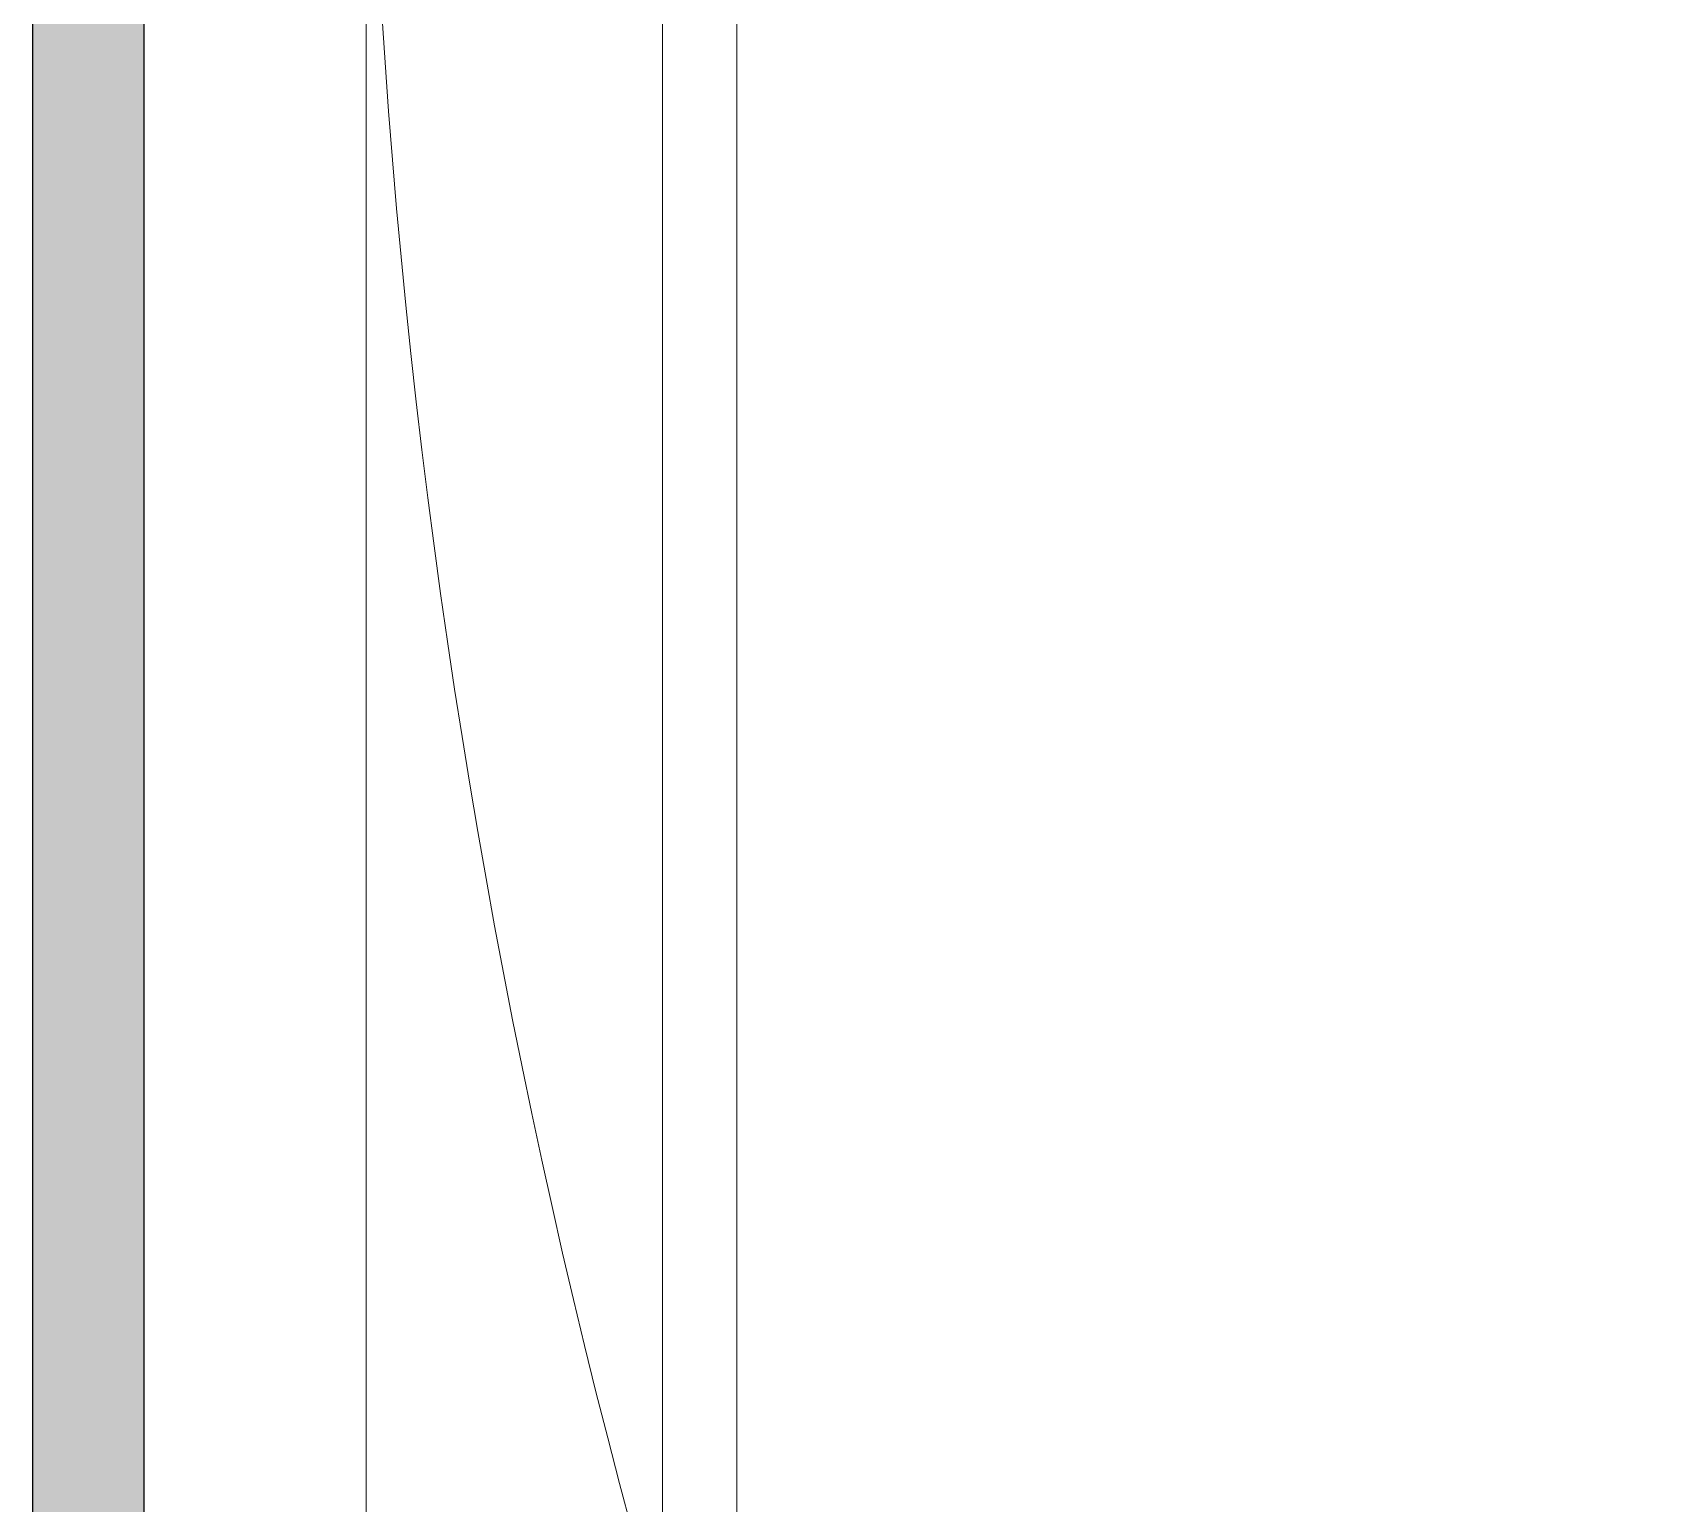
# Model space of a CAD drawing. Header units: millimetres. Extents: x 4003075 to 5615882, y 1445368 to 2591247.
# Drawn here: x 5321675 to 5326103, y 2462318 to 2466286 of the extents above; entities that cross this region are included whole.
import ezdxf

# ---------------------------------------------------------------- set-up
doc = ezdxf.new("R2010")
doc.units = ezdxf.units.MM
doc.layers.add('XR-평면도$0$!!파라펫', color=9, linetype='Continuous')
for name, color, linetype, lineweight in [('XR-평면도$0$A-CNTL', 9, 'Continuous', 15), ('XR-평면도$0$A-ELEV-LIN2', 9, 'Continuous', 25), ('XR-평면도$0$A-ELEV-LIN3', 9, 'Continuous', 18)]:
    doc.layers.add(name, color=color, linetype=linetype, lineweight=lineweight)

# ---------------------------------------------------------------- blocks, each defined once
blk = doc.blocks.new('XR-평면도$0$RAMP_내려감(기준층) (220802)')
at = {"layer": 'XR-평면도$0$A-CNTL', "ltscale": 300}
blk.add_lwpolyline([(-20700, 40700), (-20700, -40700)], dxfattribs=at)
blk.add_lwpolyline([(-20700, 15000), (-20700, -15000, 0.4142135623730951), (0, -35700, 0.4142135623730951), (20700, -15000), (20700, 15000, 0.4142135623730951), (0, 35700, 0.4142135623730951)], format="xyb", close=True, dxfattribs=at)
at = {"layer": 'XR-평면도$0$A-ELEV-LIN2'}
blk.add_line((-21300.00000001164, 14999.99999999953), (-21300.00000001164, -36200), dxfattribs=at)
blk.add_lwpolyline([(-21600.00000001164, -36200.00000000035), (-21600.00000001164, 15013.09828287212), (-21272.97600676212, 18750.99962995446), (-20298.43745092931, 22388.02703425149), (-18707.14114465483, 25800.57297563448), (-16547.43782097136, 28884.94897250482), (-13884.94897250488, 31547.43782096938), (-10800.57297563268, 33707.14114465076), (-7388.027034249099, 35298.43745092244), (-3750.999629953527, 36272.97600675235), (-1.746229827404022e-10, 36601.14595126256), (3750.999629954575, 36272.9760067513), (7388.0270342484, 35298.43745092093), (10800.57297563105, 33707.14114464889), (13884.94897250342, 31547.43782096647), (16547.43782096892, 28884.94897250191), (18707.14114465122, 25800.57297563239), (20298.43745092512, 22388.02703424962)], dxfattribs=at)
at = {"layer": 'XR-평면도$0$A-ELEV-LIN3'}
blk.add_lwpolyline([(19900, -36700), (19900, 15000, 0.414213562373095), (0, 34900, 0.414213562373095), (-19900, 15000), (-19900, -36700)], format="xyb", dxfattribs=at)
blk.add_lwpolyline([(-19700, -15700.00000000023), (-12280.065146407, -15700, 0.3976324814324034), (0, -27300, 0.397632481432401), (12280.06514640711, -15700), (19700, -15700.00000000023), (19700, -34700), (-19700, -34700)], format="xyb", close=True, dxfattribs=at)
blk = doc.blocks.new('XR-평면도$0$중심선(210216)')
at = {"layer": 'XR-평면도$0$A-CNTL', "ltscale": 300}
blk.add_lwpolyline([(0, 206000), (0, -10000)], dxfattribs=at)
blk = doc.blocks.new('XR-평면도$0$3층진출파라펫')
at = {"layer": 'XR-평면도$0$!!파라펫'}
h = blk.add_hatch(color=9, dxfattribs=at)
h.dxf.hatch_style = 1
h.paths.add_polyline_path([(518502.7796873361, 1165171.693885436), (518802.7796873361, 1165171.693885436), (518802.7796873361, 1175871.693885435), (518502.7796873361, 1175871.693885435)])
blk.add_lwpolyline([(518802.7796873361, 1165171.693885436), (518502.7796873361, 1165171.693885436), (518502.7796873361, 1175871.693885435), (518802.7796873361, 1175871.693885435)], close=True, dxfattribs=at)

msp = doc.modelspace()

# ---------------------------------------------------------------- block references
for name, p in [('XR-평면도$0$RAMP_내려감(기준층) (220802)', (5343275.039183877, 2482667.564390804)), ('XR-평면도$0$3층진출파라펫', (4803172.25949653, 1291795.870505368)), ('XR-평면도$0$3층진출파라펫', (4803172.266661412, 1291795.870505368)), ('XR-평면도$0$3층진출파라펫', (4803172.266661412, 1291795.870505368))]:
    msp.add_blockref(name, p)
at = {"layer": 'XR-평면도$0$A-CNTL'}
msp.add_blockref('XR-평면도$0$중심선(210216)', (5322575.039183877, 2339367.564390804), dxfattribs=at)

doc.saveas('drawing.dxf')
